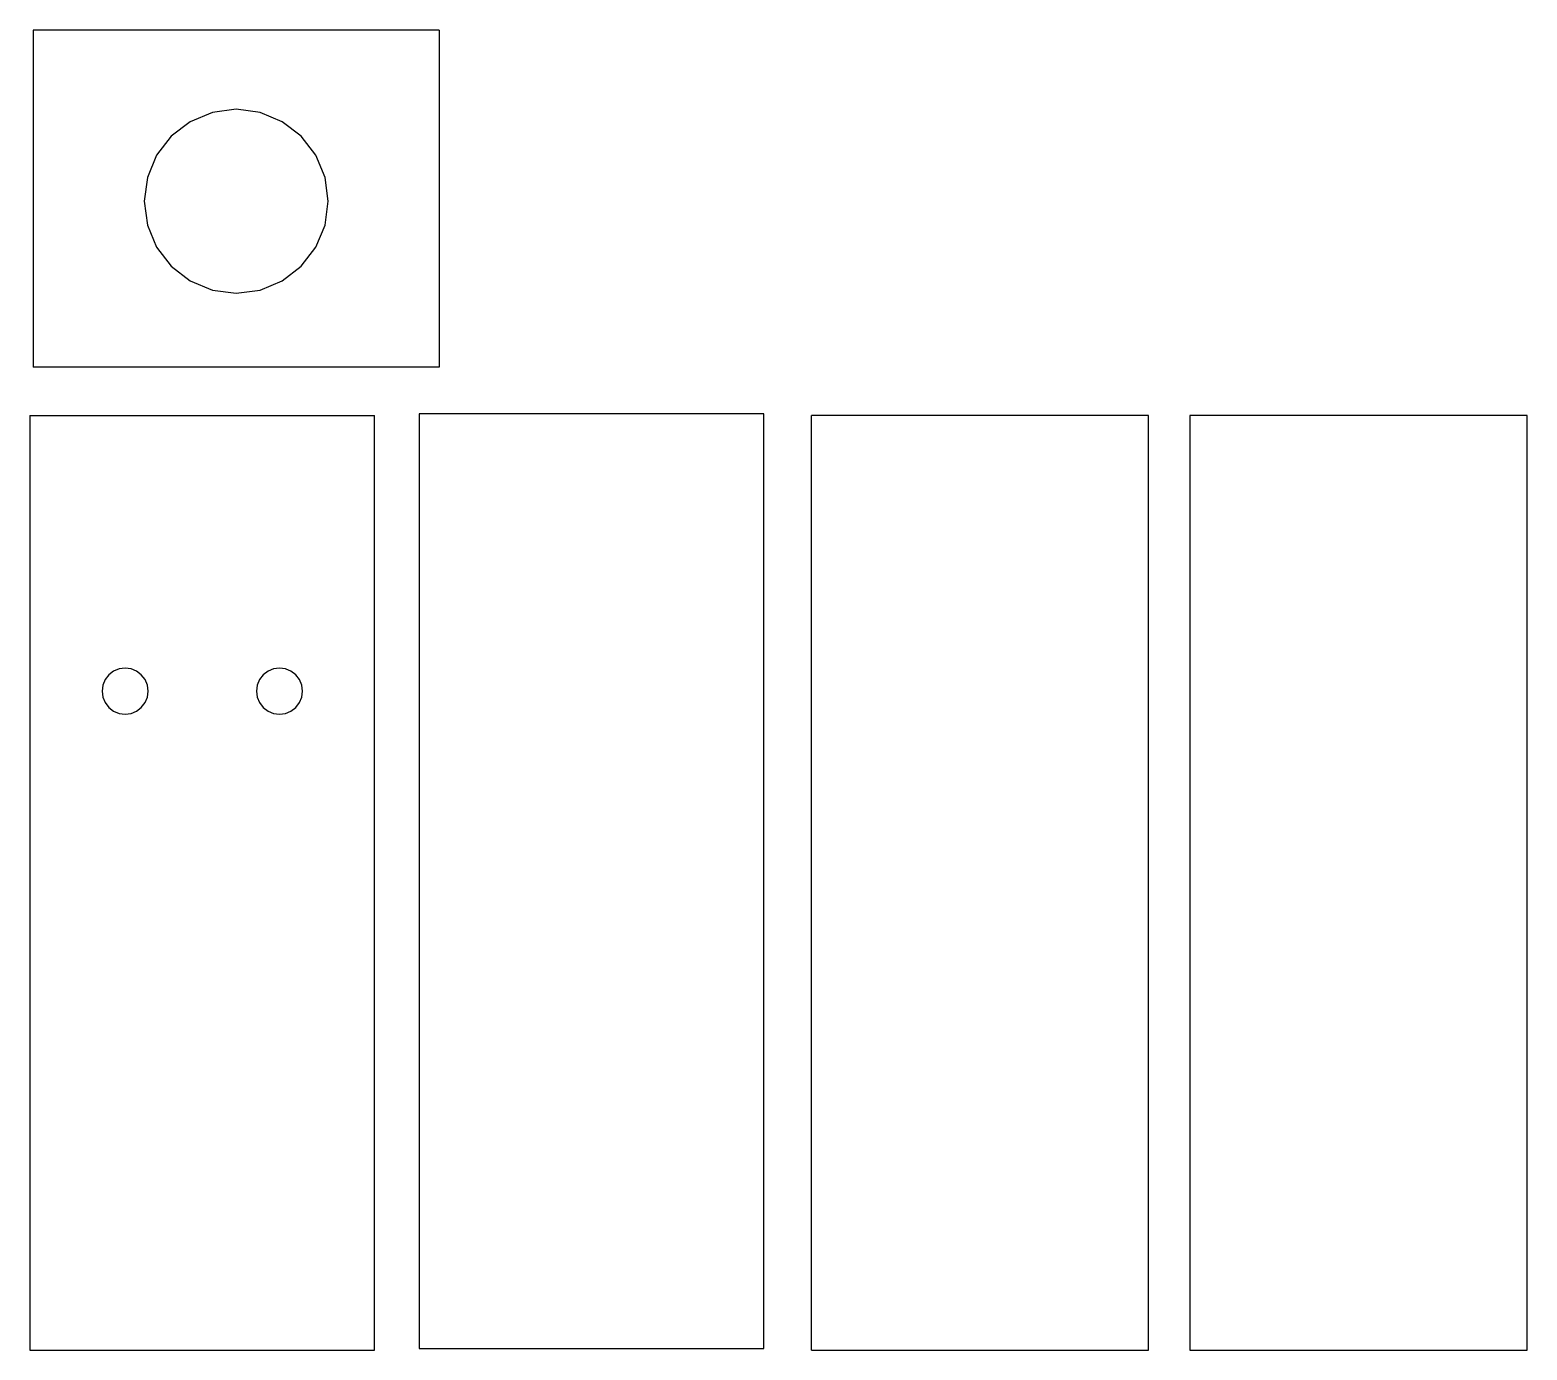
# Model space of a CAD drawing. Extents: x -79 to 38, y -52 to 51.
import ezdxf

# ---------------------------------------------------------------- set-up
doc = ezdxf.new("R2010")
doc.units = 0
doc.layers.get('0').update_dxf_attribs({"linetype": 'CONTINUOUS'})

msp = doc.modelspace()

# ---------------------------------------------------------------- linework, layer by layer
for p, q in [((-46.64, 51.38), (-78.34, 51.38)), ((-78.34, 51.38), (-78.34, 25.06)), ((-46.64, 51.38), (-46.64, 25.06)), ((-64.35, 44.94), (-66.08, 44.22)), ((-62.49, 45.19), (-64.35, 44.94)), ((-60.63, 44.94), (-62.49, 45.19)), ((-58.9, 44.22), (-60.63, 44.94)), ((-66.08, 44.22), (-67.57, 43.08)), ((-57.41, 43.08), (-58.9, 44.22)), ((-67.57, 43.08), (-68.71, 41.6)), ((-56.27, 41.6), (-57.41, 43.08)), ((-68.71, 41.6), (-69.42, 39.86)), ((-55.55, 39.86), (-56.27, 41.6)), ((-69.42, 39.86), (-69.67, 38.01)), ((-55.31, 38.01), (-55.55, 39.86)), ((-69.67, 38.01), (-69.42, 36.15)), ((-55.55, 36.15), (-55.31, 38.01)), ((-69.42, 36.15), (-68.71, 34.42)), ((-56.27, 34.42), (-55.55, 36.15)), ((-68.71, 34.42), (-67.57, 32.93)), ((-57.41, 32.93), (-56.27, 34.42)), ((-67.57, 32.93), (-66.08, 31.79)), ((-58.9, 31.79), (-57.41, 32.93)), ((-66.08, 31.79), (-64.35, 31.07)), ((-60.63, 31.07), (-58.9, 31.79)), ((-64.35, 31.07), (-62.49, 30.83)), ((-62.49, 30.83), (-60.63, 31.07)), ((-46.64, 25.06), (-78.34, 25.06)), ((-78.6, 21.29), (-78.6, -51.7)), ((-78.6, 21.29), (-51.68, 21.29)), ((-51.68, -51.7), (-51.68, 21.29)), ((-48.19, 21.41), (-48.19, -51.57)), ((-21.27, 21.41), (-48.19, 21.41)), ((-21.27, -51.57), (-21.27, 21.41)), ((8.76, 21.29), (-17.56, 21.29)), ((-17.56, -51.7), (-17.56, 21.29)), ((8.76, -51.7), (8.76, 21.29)), ((12, 21.29), (12, -51.7)), ((38.33, 21.29), (12, 21.29)), ((38.33, -51.7), (38.33, 21.29)), ((-72.07, 1.31), (-72.44, 1.02)), ((-71.63, 1.49), (-72.07, 1.31)), ((-71.17, 1.55), (-71.63, 1.49)), ((-70.7, 1.49), (-71.17, 1.55)), ((-70.27, 1.31), (-70.7, 1.49)), ((-69.9, 1.02), (-70.27, 1.31)), ((-60, 1.31), (-60.38, 1.02)), ((-59.57, 1.49), (-60, 1.31)), ((-59.11, 1.55), (-59.57, 1.49)), ((-58.64, 1.49), (-59.11, 1.55)), ((-58.58, 1.46), (-58.64, 1.49)), ((-58.21, 1.31), (-58.58, 1.46)), ((-57.84, 1.02), (-58.21, 1.31)), ((-72.9, 0.22), (-72.96, -0.25)), ((-72.72, 0.65), (-72.9, 0.22)), ((-72.44, 1.02), (-72.72, 0.65)), ((-69.61, 0.65), (-69.9, 1.02)), ((-69.43, 0.22), (-69.61, 0.65)), ((-69.37, -0.25), (-69.43, 0.22)), ((-60.84, 0.22), (-60.9, -0.25)), ((-60.66, 0.65), (-60.84, 0.22)), ((-60.38, 1.02), (-60.66, 0.65)), ((-57.55, 0.65), (-57.84, 1.02)), ((-57.37, 0.22), (-57.55, 0.65)), ((-57.31, -0.25), (-57.37, 0.22)), ((-72.96, -0.25), (-72.9, -0.71)), ((-72.9, -0.71), (-72.72, -1.14)), ((-72.72, -1.14), (-72.44, -1.52)), ((-69.9, -1.52), (-69.61, -1.14)), ((-69.61, -1.14), (-69.43, -0.71)), ((-69.43, -0.71), (-69.37, -0.25)), ((-60.9, -0.25), (-60.84, -0.71)), ((-60.84, -0.71), (-60.66, -1.14)), ((-60.66, -1.14), (-60.38, -1.52)), ((-57.84, -1.52), (-57.55, -1.14)), ((-57.55, -1.14), (-57.37, -0.71)), ((-57.37, -0.71), (-57.31, -0.25)), ((-72.44, -1.52), (-72.07, -1.8)), ((-72.07, -1.8), (-71.63, -1.98)), ((-71.63, -1.98), (-71.17, -2.04)), ((-71.17, -2.04), (-70.7, -1.98)), ((-70.7, -1.98), (-70.27, -1.8)), ((-70.27, -1.8), (-69.9, -1.52)), ((-60.38, -1.52), (-60, -1.8)), ((-60, -1.8), (-59.57, -1.98)), ((-59.57, -1.98), (-59.11, -2.04)), ((-59.11, -2.04), (-58.64, -1.98)), ((-58.64, -1.98), (-58.21, -1.8)), ((-58.21, -1.8), (-57.84, -1.52)), ((-78.6, -51.7), (-51.68, -51.7)), ((-48.19, -51.57), (-21.27, -51.57)), ((-17.56, -51.7), (8.76, -51.7)), ((12, -51.7), (38.33, -51.7))]:
    msp.add_line(p, q)

doc.saveas('drawing.dxf')
